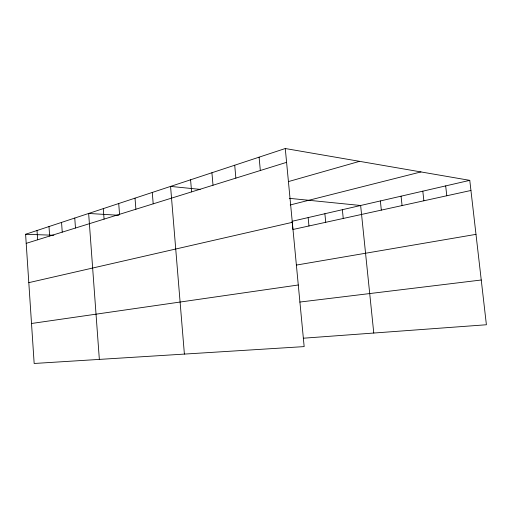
<?xml version="1.0" encoding="UTF-8"?>
<svg xmlns="http://www.w3.org/2000/svg" width="512" height="512" viewBox="0 0 512 512"><rect width="100%" height="100%" fill="white"/><g stroke="black" fill="none" stroke-linecap="round" stroke-linejoin="round"><path stroke-width="0.77" d="M285.274 148.525L304.16 346.605L34.163 363.475L25.6 234.278L285.274 148.525L469.773 180.352L486.4 324.755L303.264 338.221M26.202 243.354L286.586 162.336M288.378 181.6L359.558 161.344M290.208 204.966L420.941 171.93M469.773 180.352L292.115 221.274L292.896 229.498L470.938 190.47M28.806 282.65L292.307 222.336M296.294 265.094L475.987 234.355M31.514 323.488L298.285 284.986M299.814 302.061L481.248 280.006M25.6 234.278L53.875 235.251M118.854 215.283L88.646 213.459L99.347 359.398M200.186 189.382L170.566 186.406L184.39 354.086M289.274 198.323L360.64 205.491L373.773 333.037M445.677 185.901L446.79 195.763M422.81 191.168L423.866 200.794M401.062 196.179L402.074 205.568M380.365 200.947L381.331 210.112M342.362 209.702L343.245 218.458M324.883 213.728L325.728 222.298M308.147 217.581L308.966 225.978M259.104 157.171L260.333 170.509M234.714 165.222L235.866 178.118M211.923 172.749L213.011 185.229M190.586 179.795L191.61 191.891M152.275 192.448L153.197 203.84M135.021 198.144L135.891 209.222M118.714 203.533L119.546 214.31M103.283 208.627L104.07 219.123M74.758 218.048L75.475 228.019M61.555 222.406L62.24 232.141M48.992 226.554L49.645 236.058M37.018 230.509L37.645 239.789"/></g></svg>
